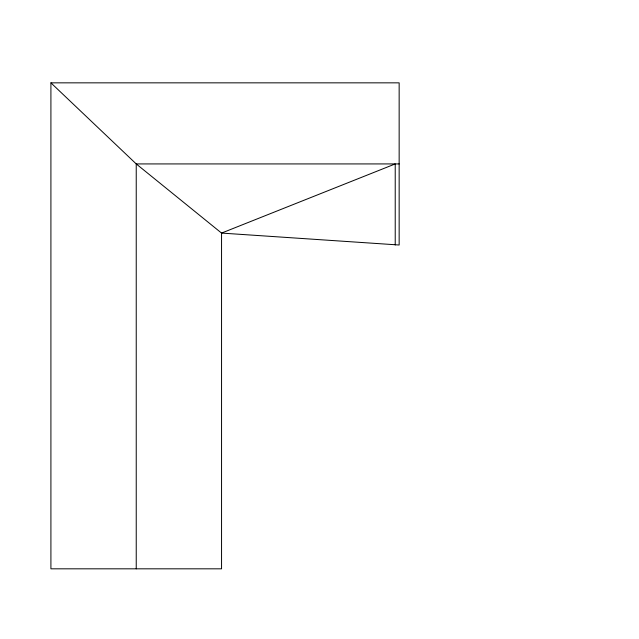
<?xml version="1.0" encoding="UTF-8"?>
<svg xmlns="http://www.w3.org/2000/svg" width="639" height="639" viewBox="0 0 639 639"><rect width="100%" height="100%" fill="white"/><g stroke="black" fill="none" stroke-linecap="round" stroke-linejoin="round"><path stroke-width="0.96" d="M50.912 82.846L399.151 82.846L399.151 245.009L221.557 233.083L136.235 163.927L50.912 82.846L50.912 568.822L221.557 568.822L221.557 233.083L395.221 163.927L395.221 245.009M399.151 163.927L136.235 163.927L136.235 568.822"/></g></svg>
